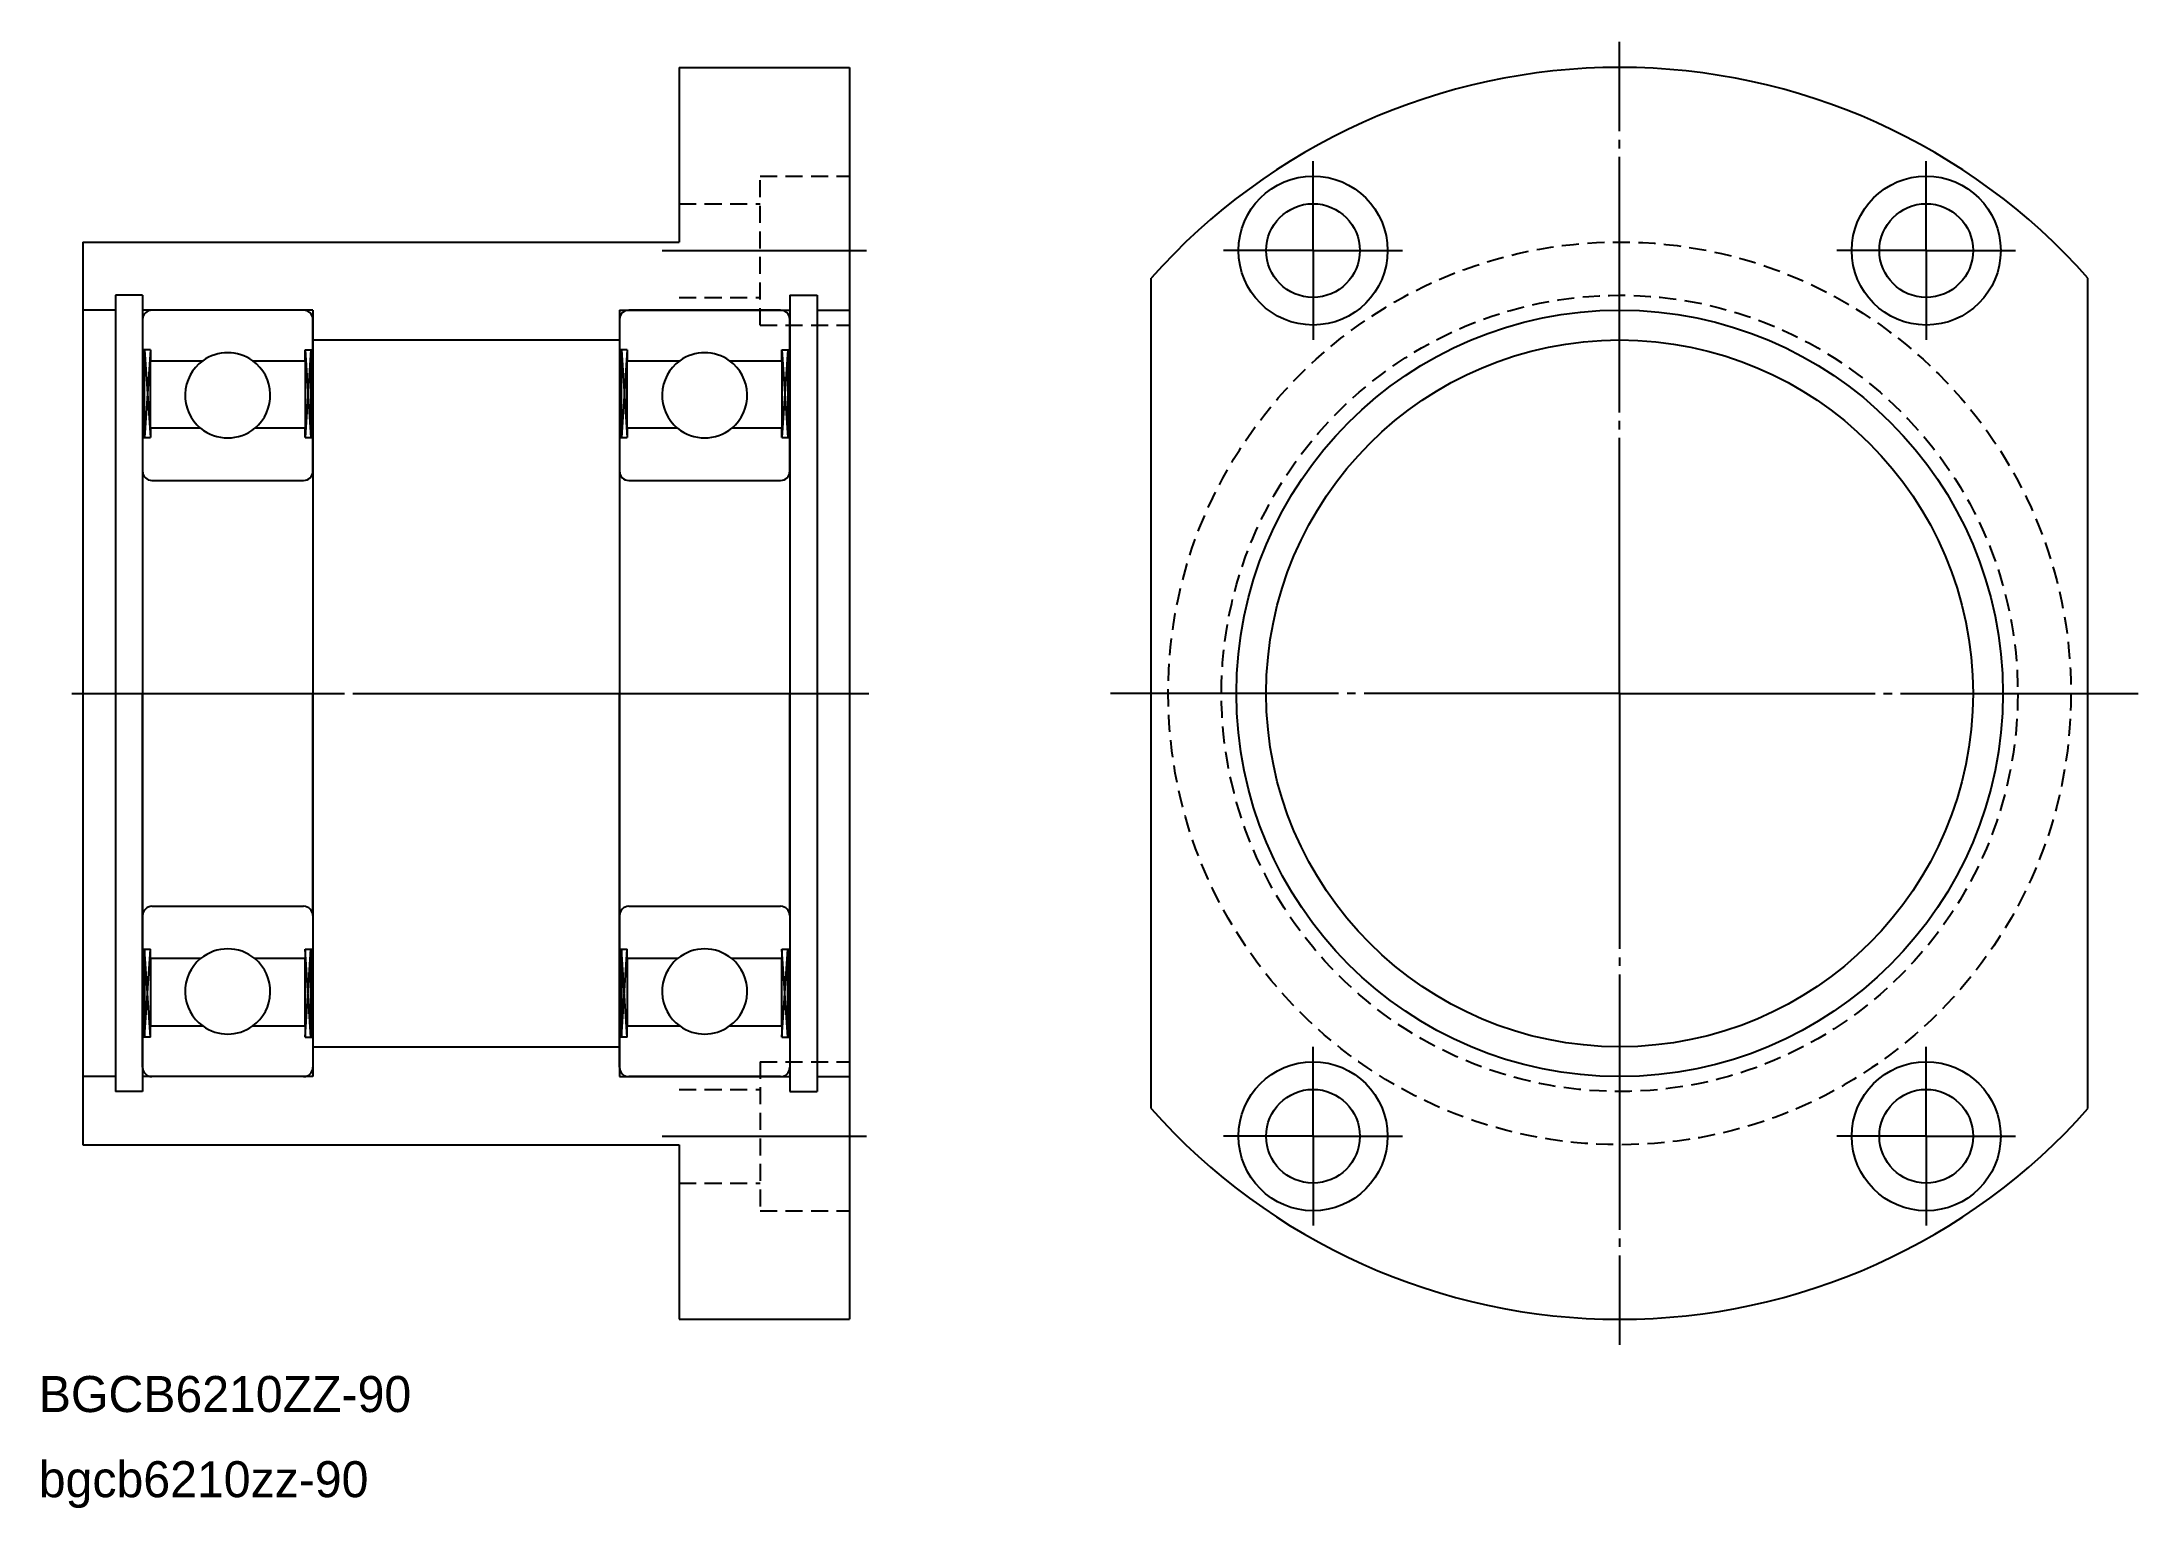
# Model space of a CAD drawing. Extents: x -131 to 116, y -90 to 82.
import ezdxf

# ---------------------------------------------------------------- set-up
doc = ezdxf.new("R2010")
doc.units = 0
doc.linetypes.add('CENTER', pattern=[33, 30, -1, 1, -1])
doc.linetypes.add('DASHED', pattern=[3, 2, -1])
doc.layers.get('0').update_dxf_attribs({"linetype": 'CONTINUOUS'})
doc.layers.add('CENTER', color=1, linetype='CONTINUOUS')

msp = doc.modelspace()

# ---------------------------------------------------------------- linework, layer by layer
at = {"color": 7, "linetype": 'CONTINUOUS'}
for p, q in [((-55.73, 78.78), (-55.73, 58.28)), ((-55.73, 78.78), (-35.73, 78.78)), ((-35.73, 78.78), (-35.73, -68.22)), ((-125.73, 58.28), (-55.73, 58.28)), ((-125.73, 58.28), (-125.73, -47.72)), ((-118.73, 52.03), (-121.93, 52.03)), ((-121.93, 52.03), (-121.93, -41.47)), ((-118.73, 52.03), (-118.73, -41.47)), ((-42.73, 52.03), (-39.53, 52.03)), ((-42.73, 52.03), (-42.73, -41.47)), ((-39.53, 52.03), (-39.53, -41.47)), ((-0.29, -43.48), (-0.29, 54.03)), ((109.71, -43.48), (109.71, 54.03)), ((-121.93, 50.28), (-125.73, 50.28)), ((-98.73, 50.28), (-118.73, 50.28)), ((-99.83, 50.28), (-117.63, 50.28)), ((-98.73, 50.28), (-98.73, -39.72)), ((-62.73, 50.28), (-42.73, 50.28)), ((-62.73, 50.28), (-62.73, -39.72)), ((-43.83, 50.28), (-61.63, 50.28)), ((-39.53, 50.28), (-35.73, 50.28)), ((-118.73, 49.18), (-118.73, 45.63)), ((-98.73, 45.63), (-98.73, 49.18)), ((-98.73, 46.78), (-62.73, 46.78)), ((-62.73, 49.18), (-62.73, 45.63)), ((-42.73, 45.63), (-42.73, 49.18)), ((-117.81, 45.63), (-118.73, 45.63)), ((-118.73, 45.63), (-118.73, 35.33)), ((-118.5, 35.33), (-118.5, 45.63)), ((-118.5, 45.63), (-117.81, 35.33)), ((-117.81, 45.63), (-118.5, 35.33)), ((-117.81, 45.63), (-117.81, 44.33)), ((-117.81, 44.33), (-111.66, 44.33)), ((-117.81, 36.43), (-117.81, 44.33)), ((-105.79, 44.33), (-99.65, 44.33)), ((-99.65, 44.33), (-99.65, 45.63)), ((-99.65, 45.63), (-98.73, 45.63)), ((-99.65, 45.63), (-98.96, 35.33)), ((-98.96, 45.63), (-99.65, 35.33)), ((-99.65, 44.33), (-99.65, 36.43)), ((-98.96, 45.63), (-98.96, 35.33)), ((-98.73, 45.63), (-98.73, 35.33)), ((-61.81, 45.63), (-62.73, 45.63)), ((-62.73, 45.63), (-62.73, 35.33)), ((-62.5, 35.33), (-62.5, 45.63)), ((-62.5, 45.63), (-61.81, 35.33)), ((-61.81, 45.63), (-62.5, 35.33)), ((-61.81, 45.63), (-61.81, 44.33)), ((-61.81, 44.33), (-55.66, 44.33)), ((-61.81, 36.43), (-61.81, 44.33)), ((-49.79, 44.33), (-43.65, 44.33)), ((-43.65, 44.33), (-43.65, 45.63)), ((-43.65, 45.63), (-42.73, 45.63)), ((-43.65, 45.63), (-42.96, 35.33)), ((-42.96, 45.63), (-43.65, 35.33)), ((-43.65, 44.33), (-43.65, 36.43)), ((-42.96, 45.63), (-42.96, 35.33)), ((-42.73, 45.63), (-42.73, 35.33)), ((-118.73, 35.33), (-118.73, 31.38)), ((-118.73, 35.33), (-117.81, 35.33)), ((-111.92, 36.43), (-117.81, 36.43)), ((-117.81, 36.43), (-117.81, 35.33)), ((-99.65, 36.43), (-105.54, 36.43)), ((-99.65, 35.33), (-99.65, 36.43)), ((-99.65, 35.33), (-98.73, 35.33)), ((-98.73, 31.38), (-98.73, 35.33)), ((-62.73, 35.33), (-62.73, 31.38)), ((-62.73, 35.33), (-61.81, 35.33)), ((-55.92, 36.43), (-61.81, 36.43)), ((-61.81, 36.43), (-61.81, 35.33)), ((-43.65, 36.43), (-49.54, 36.43)), ((-43.65, 35.33), (-43.65, 36.43)), ((-43.65, 35.33), (-42.73, 35.33)), ((-42.73, 31.38), (-42.73, 35.33)), ((-118.73, 31.38), (-118.73, 5.28)), ((-117.63, 30.28), (-99.83, 30.28)), ((-98.73, 31.38), (-98.73, 5.28)), ((-62.73, 31.38), (-62.73, 5.28)), ((-61.63, 30.28), (-43.83, 30.28)), ((-42.73, 31.38), (-42.73, 5.28)), ((-118.73, -20.82), (-118.73, 5.28)), ((-98.73, -20.82), (-98.73, 5.28)), ((-62.73, -20.82), (-62.73, 5.28)), ((-42.73, -20.82), (-42.73, 5.28)), ((-118.73, -24.77), (-118.73, -20.82)), ((-117.63, -19.72), (-99.83, -19.72)), ((-98.73, -20.82), (-98.73, -24.77)), ((-62.73, -24.77), (-62.73, -20.82)), ((-61.63, -19.72), (-43.83, -19.72)), ((-42.73, -20.82), (-42.73, -24.77)), ((-118.73, -35.07), (-118.73, -24.77)), ((-118.73, -24.77), (-117.81, -24.77)), ((-118.5, -24.77), (-118.5, -35.07)), ((-118.5, -35.07), (-117.81, -24.77)), ((-117.81, -35.07), (-118.5, -24.77)), ((-117.81, -25.87), (-117.81, -24.77)), ((-111.92, -25.87), (-117.81, -25.87)), ((-117.81, -25.87), (-117.81, -33.77)), ((-99.65, -25.87), (-105.54, -25.87)), ((-99.65, -24.77), (-99.65, -25.87)), ((-99.65, -24.77), (-98.73, -24.77)), ((-99.65, -35.07), (-98.96, -24.77)), ((-98.96, -35.07), (-99.65, -24.77)), ((-99.65, -33.77), (-99.65, -25.87)), ((-98.96, -35.07), (-98.96, -24.77)), ((-98.73, -35.07), (-98.73, -24.77)), ((-62.73, -35.07), (-62.73, -24.77)), ((-62.73, -24.77), (-61.81, -24.77)), ((-62.5, -24.77), (-62.5, -35.07)), ((-62.5, -35.07), (-61.81, -24.77)), ((-61.81, -35.07), (-62.5, -24.77)), ((-61.81, -25.87), (-61.81, -24.77)), ((-55.92, -25.87), (-61.81, -25.87)), ((-61.81, -25.87), (-61.81, -33.77)), ((-43.65, -25.87), (-49.54, -25.87)), ((-43.65, -24.77), (-43.65, -25.87)), ((-43.65, -24.77), (-42.73, -24.77)), ((-43.65, -35.07), (-42.96, -24.77)), ((-42.96, -35.07), (-43.65, -24.77)), ((-43.65, -33.77), (-43.65, -25.87)), ((-42.96, -35.07), (-42.96, -24.77)), ((-42.73, -35.07), (-42.73, -24.77)), ((-117.81, -33.77), (-111.66, -33.77)), ((-117.81, -35.07), (-117.81, -33.77)), ((-105.79, -33.77), (-99.65, -33.77)), ((-99.65, -33.77), (-99.65, -35.07)), ((-61.81, -33.77), (-55.66, -33.77)), ((-61.81, -35.07), (-61.81, -33.77)), ((-49.79, -33.77), (-43.65, -33.77)), ((-43.65, -33.77), (-43.65, -35.07)), ((-118.73, -38.62), (-118.73, -35.07)), ((-117.81, -35.07), (-118.73, -35.07)), ((-99.65, -35.07), (-98.73, -35.07)), ((-98.73, -35.07), (-98.73, -38.62)), ((-98.73, -36.22), (-62.73, -36.22)), ((-62.73, -38.62), (-62.73, -35.07)), ((-61.81, -35.07), (-62.73, -35.07)), ((-43.65, -35.07), (-42.73, -35.07)), ((-42.73, -35.07), (-42.73, -38.62)), ((-121.93, -39.72), (-125.73, -39.72)), ((-118.73, -41.47), (-121.93, -41.47)), ((-98.73, -39.72), (-118.73, -39.72)), ((-99.83, -39.72), (-117.63, -39.72)), ((-62.73, -39.72), (-42.73, -39.72)), ((-43.83, -39.72), (-61.63, -39.72)), ((-42.73, -41.47), (-39.53, -41.47)), ((-39.53, -39.72), (-35.73, -39.72)), ((-125.73, -47.72), (-55.73, -47.72)), ((-55.73, -47.72), (-55.73, -68.22)), ((-55.73, -68.22), (-35.73, -68.22))]:
    msp.add_line(p, q, dxfattribs=at)
at = {"color": 3, "linetype": 'DASHED'}
for p, q in [((-46.23, 66.03), (-35.73, 66.03)), ((-46.23, 48.53), (-46.23, 66.03)), ((-55.73, 62.78), (-46.23, 62.78)), ((-55.73, 51.78), (-46.23, 51.78)), ((-46.23, 48.53), (-35.73, 48.53)), ((-46.23, -37.97), (-35.73, -37.97)), ((-46.23, -37.97), (-46.23, -55.47)), ((-55.73, -41.22), (-46.23, -41.22)), ((-55.73, -52.22), (-46.23, -52.22)), ((-46.23, -55.47), (-35.73, -55.47))]:
    msp.add_line(p, q, dxfattribs=at)
at = {"color": 7, "linetype": 'CONTINUOUS'}
for centre, radius in [((18.71, 57.28), 8.75), ((90.71, 57.28), 8.75), ((18.71, 57.28), 5.5), ((90.71, 57.28), 5.5), ((54.71, 5.28), 45), ((54.71, 5.28), 41.5), ((18.71, -46.72), 8.75), ((90.71, -46.72), 8.75), ((18.71, -46.72), 5.5), ((90.71, -46.72), 5.5)]:
    msp.add_circle(centre, radius, dxfattribs=at)
at = {"color": 3, "linetype": 'DASHED'}
for radius in [53, 46.75]:
    msp.add_circle((54.71, 5.28), radius, dxfattribs=at)
at = {"color": 7, "linetype": 'CONTINUOUS'}
for centre, radius, start, end in [((54.71, 5.28), 73.5, 41.5567, 138.4433), ((-117.63, 49.18), 1.1, 90, 180), ((-99.83, 49.18), 1.1, 0, 90), ((-61.63, 49.18), 1.1, 90, 180), ((-43.83, 49.18), 1.1, 0, 90), ((-108.73, 40.28), 5, 125.9041, 230.3539), ((-108.73, 40.28), 5, 54.0959, 125.9041), ((-108.73, 40.28), 5, 309.6461, 54.0959), ((-52.73, 40.28), 5, 125.9041, 230.3539), ((-52.73, 40.28), 5, 54.0959, 125.9041), ((-52.73, 40.28), 5, 309.6461, 54.0959), ((-108.73, 40.28), 5, 230.3539, 309.6461), ((-52.73, 40.28), 5, 230.3539, 309.6461), ((-117.63, 31.38), 1.1, 180, 270), ((-99.83, 31.38), 1.1, 270, 0), ((-61.63, 31.38), 1.1, 180, 270), ((-43.83, 31.38), 1.1, 270, 0), ((-117.63, -20.82), 1.1, 90, 180), ((-99.83, -20.82), 1.1, 0, 90), ((-61.63, -20.82), 1.1, 90, 180), ((-43.83, -20.82), 1.1, 0, 90), ((-108.73, -29.72), 5, 129.6461, 234.0959), ((-108.73, -29.72), 5, 50.3539, 129.6461), ((-108.73, -29.72), 5, 305.9041, 50.3539), ((-52.73, -29.72), 5, 129.6461, 234.0959), ((-52.73, -29.72), 5, 50.3539, 129.6461), ((-52.73, -29.72), 5, 305.9041, 50.3539), ((-108.73, -29.72), 5, 234.0959, 305.9041), ((-52.73, -29.72), 5, 234.0959, 305.9041), ((-117.63, -38.62), 1.1, 180, 270), ((-99.83, -38.62), 1.1, 270, 0), ((-61.63, -38.62), 1.1, 180, 270), ((-43.83, -38.62), 1.1, 270, 0), ((54.71, 5.28), 73.5, 221.5567, 318.4433)]:
    msp.add_arc(centre, radius, start, end, dxfattribs=at)
at = {"layer": 'CENTER', "color": 1, "linetype": 'CENTER'}
for p, q in [((54.71, 5.28), (54.71, 81.78)), ((18.71, 57.28), (18.71, 67.78)), ((90.71, 57.28), (90.71, 67.78)), ((-57.73, 57.28), (-33.73, 57.28)), ((18.71, 57.28), (8.21, 57.28)), ((18.71, 57.28), (29.21, 57.28)), ((18.71, 57.28), (18.71, 46.78)), ((90.71, 57.28), (80.21, 57.28)), ((90.71, 57.28), (90.71, 46.78)), ((90.71, 57.28), (101.21, 57.28)), ((-127.04, 5.28), (-33.46, 5.28)), ((-121.73, 5.28), (-95.73, 5.28)), ((-65.73, 5.28), (-39.73, 5.28)), ((54.71, 5.28), (-5.09, 5.28)), ((54.71, 5.28), (115.59, 5.28)), ((54.71, 5.28), (54.71, -71.22)), ((18.71, -46.72), (18.71, -36.22)), ((90.71, -46.72), (90.71, -36.22)), ((-57.73, -46.72), (-33.73, -46.72)), ((18.71, -46.72), (8.21, -46.72)), ((18.71, -46.72), (29.21, -46.72)), ((18.71, -46.72), (18.71, -57.22)), ((90.71, -46.72), (80.21, -46.72)), ((90.71, -46.72), (101.21, -46.72)), ((90.71, -46.72), (90.71, -57.22))]:
    msp.add_line(p, q, dxfattribs=at)

# ---------------------------------------------------------------- texts
at = {"color": 7, "linetype": 'CONTINUOUS'}
for s, p in [('BGCB6210ZZ-90', (-130.92, -79.11)), ('bgcb6210zz-90', (-130.92, -89.11))]:
    msp.add_text(s, height=4.2333, dxfattribs=at).set_placement(p)

doc.saveas('drawing.dxf')
